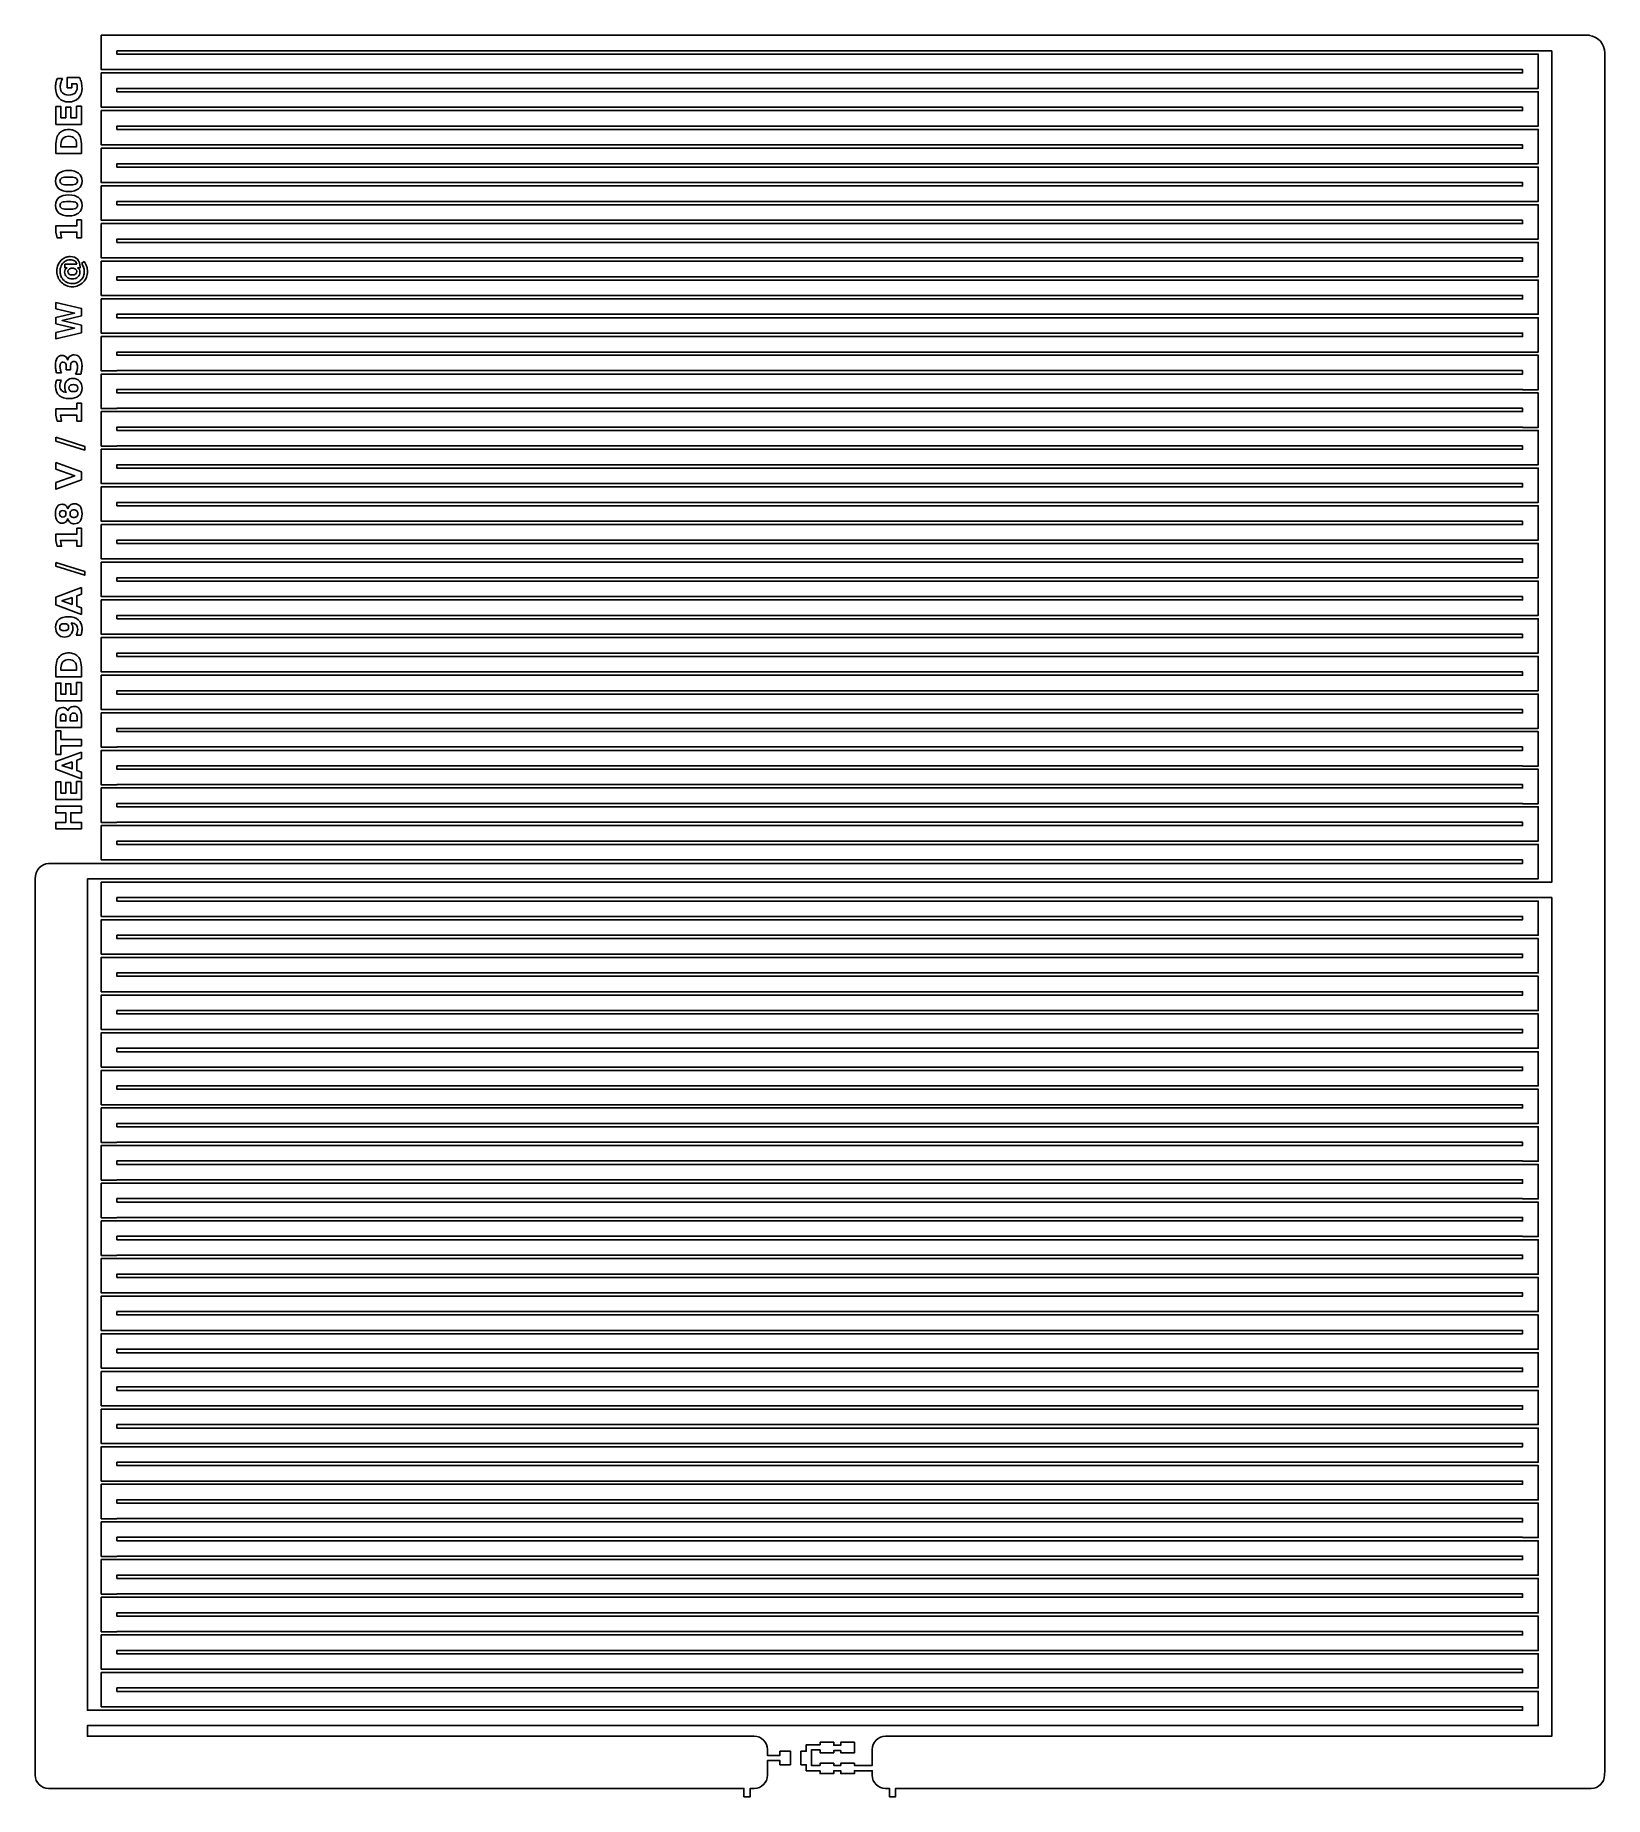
# Model space of a CAD drawing. Header units: millimetres. Extents: x 0 to 150, y -1 to 168.
import ezdxf

# ---------------------------------------------------------------- set-up
doc = ezdxf.new("R2010")
doc.units = ezdxf.units.MM
doc.layers.add('Layer_1', color=7, linetype='CONTINUOUS')

msp = doc.modelspace()

# ---------------------------------------------------------------- linework, layer by layer
at = {"layer": 'Layer_1', "color": 7}
for points in [[(146.473333, 167.583465), (7.831667, 167.583465), (6.332361, 167.583465), (6.332361, 166.110618), (6.332361, 165.784299), (6.332361, 164.311451), (7.831667, 164.311451), (142.169444, 164.311451), (142.169444, 163.985132), (7.831667, 163.985132), (6.332361, 163.985132), (6.332361, 162.512285), (6.332361, 160.713118), (7.831667, 160.713118), (142.169444, 160.713118), (142.169444, 160.386799), (7.831667, 160.386799), (6.332361, 160.386799), (6.332361, 158.913951), (6.332361, 157.105965), (7.831667, 157.105965), (142.169444, 157.105965), (142.169444, 156.788465), (7.831667, 156.788465), (6.332361, 156.788465), (6.332361, 155.306799), (6.332361, 153.507632), (7.831667, 153.507632), (142.169444, 153.507632), (142.169444, 153.190132), (7.831667, 153.190132), (6.332361, 153.190132), (6.332361, 151.708465), (6.332361, 149.909299), (7.831667, 149.909299), (142.169444, 149.909299), (142.169444, 149.591799), (7.831667, 149.591799), (6.332361, 149.591799), (6.332361, 148.110132), (6.332361, 146.310965), (7.831667, 146.310965), (142.169444, 146.310965), (142.169444, 145.984646), (7.831667, 145.984646), (6.332361, 145.984646), (6.332361, 144.511799), (6.332361, 142.712632), (7.831667, 142.712632), (142.169444, 142.712632), (142.169444, 142.386312), (7.831667, 142.386312), (6.332361, 142.386312), (6.332361, 140.913465), (6.332361, 140.587146), (6.332361, 139.114299), (6.332361, 139.105479), (7.831667, 139.105479), (7.831667, 139.114299), (142.169444, 139.114299), (142.169444, 138.787979), (7.831667, 138.787979), (6.332361, 138.787979), (6.332361, 137.306312), (6.332361, 137.006451), (6.332361, 135.533604), (6.332361, 135.507146), (7.831667, 135.507146), (7.831667, 135.533604), (142.169444, 135.533604), (142.169444, 135.207285), (6.332361, 135.207285), (6.332361, 133.734437), (6.332361, 133.408118), (6.332361, 131.935271), (6.332361, 131.908812), (7.831667, 131.908812), (7.831667, 131.935271), (142.169444, 131.935271), (142.169444, 131.608951), (6.332361, 131.608951), (6.332361, 130.136104), (6.332361, 129.809785), (6.332361, 128.336937), (6.332361, 128.310479), (7.831667, 128.310479), (7.831667, 128.336937), (142.169444, 128.336937), (142.169444, 128.010618), (7.831667, 128.010618), (6.332361, 128.010618), (6.332361, 126.528951), (6.332361, 124.729785), (7.831667, 124.729785), (142.169444, 124.729785), (142.169444, 124.412285), (7.831667, 124.412285), (6.332361, 124.412285), (6.332361, 122.930618), (6.332361, 121.131451), (7.831667, 121.131451), (142.169444, 121.131451), (142.169444, 120.813951), (7.831667, 120.813951), (6.332361, 120.813951), (6.332361, 119.332285), (6.332361, 117.533118), (7.831667, 117.533118), (142.169444, 117.533118), (142.169444, 117.206799), (7.831667, 117.206799), (6.332361, 117.206799), (6.332361, 115.733951), (6.332361, 113.934785), (7.831667, 113.934785), (142.169444, 113.934785), (142.169444, 113.608465), (7.831667, 113.608465), (6.332361, 113.608465), (6.332361, 112.135618), (6.332361, 110.336451), (7.831667, 110.336451), (142.169444, 110.336451), (142.169444, 110.010132), (7.831667, 110.010132), (6.332361, 110.010132), (6.332361, 108.528465), (6.332361, 106.729299), (7.831667, 106.729299), (142.169444, 106.729299), (142.169444, 106.411799), (7.831667, 106.411799), (6.332361, 106.411799), (6.332361, 104.930132), (6.332361, 103.130965), (7.831667, 103.130965), (142.169444, 103.130965), (142.169444, 102.813465), (7.831667, 102.813465), (6.332361, 102.813465), (6.332361, 101.331799), (6.332361, 101.031937), (6.332361, 99.55909), (6.332361, 99.532632), (7.831667, 99.532632), (7.831667, 99.55909), (142.169444, 99.55909), (142.169444, 99.232771), (6.332361, 99.232771), (6.332361, 97.751104), (6.332361, 97.433604), (6.332361, 95.951937), (6.332361, 95.934299), (7.831667, 95.934299), (7.831667, 95.951937), (142.169444, 95.951937), (142.169444, 95.634437), (6.332361, 95.634437), (6.332361, 94.152771), (6.332361, 93.835271), (6.332361, 92.353604), (6.332361, 92.335965), (7.831667, 92.335965), (7.831667, 92.353604), (142.169444, 92.353604), (142.169444, 92.036104), (7.831667, 92.036104), (6.332361, 92.036104), (6.332361, 90.554437), (6.332361, 88.755271), (7.831667, 88.755271), (142.169444, 88.755271), (142.169444, 88.428951), (1.419931, 88.428951), (1.419931, 88.420132), (1.296458, 88.420132)], [(148.334236, 167.592285), (146.649722, 167.592285), (146.649722, 167.592285)], [(148.572361, 167.574646), (148.572361, 167.583465), (148.501806, 167.583465)], [(5.000625, 86.956104), (142.169444, 86.956104), (143.66875, 86.956104), (143.66875, 88.428951), (143.66875, 90.236937), (7.831667, 90.236937), (7.831667, 90.554437), (143.66875, 90.554437), (143.66875, 92.036104), (143.66875, 93.835271), (7.831667, 93.835271), (7.831667, 94.152771), (142.169444, 94.152771), (142.169444, 94.135132), (143.66875, 94.135132), (143.66875, 97.407146), (143.66875, 97.433604), (7.831667, 97.433604), (7.831667, 97.751104), (142.169444, 97.751104), (142.169444, 97.733465), (143.66875, 97.733465), (143.66875, 101.014299), (143.66875, 101.031937), (7.831667, 101.031937), (7.831667, 101.331799), (143.66875, 101.331799), (143.66875, 102.813465), (143.66875, 104.612632), (7.831667, 104.612632), (7.831667, 104.930132), (143.66875, 104.930132), (143.66875, 106.411799), (143.66875, 108.210965), (7.831667, 108.210965), (7.831667, 108.528465), (143.66875, 108.528465), (143.66875, 110.010132), (143.66875, 111.809299), (7.831667, 111.809299), (7.831667, 112.135618), (143.66875, 112.135618), (143.66875, 113.608465), (143.66875, 115.407632), (7.831667, 115.407632), (7.831667, 115.733951), (143.66875, 115.733951), (143.66875, 117.206799), (143.66875, 119.005965), (7.831667, 119.005965), (7.831667, 119.332285), (143.66875, 119.332285), (143.66875, 120.813951), (143.66875, 122.613118), (7.831667, 122.613118), (7.831667, 122.930618), (143.66875, 122.930618), (143.66875, 124.412285), (143.66875, 126.211451), (7.831667, 126.211451), (7.831667, 126.528951), (143.66875, 126.528951), (143.66875, 128.010618), (143.66875, 129.809785), (7.831667, 129.809785), (7.831667, 130.136104), (142.169444, 130.136104), (142.169444, 130.109646), (143.66875, 130.109646), (143.66875, 133.390479), (143.66875, 133.408118), (7.831667, 133.408118), (7.831667, 133.734437), (142.169444, 133.734437), (142.169444, 133.707979), (143.66875, 133.707979), (143.66875, 136.988812), (143.66875, 137.006451), (7.831667, 137.006451), (7.831667, 137.306312), (143.66875, 137.306312), (143.66875, 138.787979), (143.66875, 140.587146), (7.831667, 140.587146), (7.831667, 140.913465), (143.66875, 140.913465), (143.66875, 142.386312), (143.66875, 144.185479), (7.831667, 144.185479), (7.831667, 144.511799), (143.66875, 144.511799), (143.66875, 145.984646), (143.66875, 147.783812), (7.831667, 147.783812), (7.831667, 148.110132), (143.66875, 148.110132), (143.66875, 149.591799), (143.66875, 151.390965), (7.831667, 151.390965), (7.831667, 151.708465), (143.66875, 151.708465), (143.66875, 153.190132), (143.66875, 154.989299), (7.831667, 154.989299), (7.831667, 155.306799), (143.66875, 155.306799), (143.66875, 156.788465), (143.66875, 158.587632), (7.831667, 158.587632), (7.831667, 158.913951), (143.66875, 158.913951), (143.66875, 160.386799), (143.66875, 162.185965), (7.831667, 162.185965), (7.831667, 162.512285), (143.66875, 162.512285), (143.66875, 163.985132), (143.66875, 164.311451), (143.66875, 165.784299), (142.169444, 165.784299), (7.831667, 165.784299), (7.831667, 166.110618), (7.831667, 166.110618)], [(144.956389, 165.898951), (144.956389, 86.629785), (7.831667, 86.629785), (6.332361, 86.629785), (6.332361, 85.156937), (6.332361, 84.830618), (6.332361, 83.357771), (7.831667, 83.357771), (142.169444, 83.357771), (142.169444, 83.031451), (7.831667, 83.031451), (6.332361, 83.031451), (6.332361, 81.558604), (6.332361, 79.750618), (7.831667, 79.750618), (142.169444, 79.750618), (142.169444, 79.433118), (7.831667, 79.433118), (6.332361, 79.433118), (6.332361, 77.951451), (6.332361, 76.152285), (7.831667, 76.152285), (142.169444, 76.152285), (142.169444, 75.834785), (7.831667, 75.834785), (6.332361, 75.834785), (6.332361, 74.353118), (6.332361, 72.553951), (7.831667, 72.553951), (142.169444, 72.553951), (142.169444, 72.236451), (7.831667, 72.236451), (6.332361, 72.236451), (6.332361, 70.754785), (6.332361, 68.955618), (7.831667, 68.955618), (142.169444, 68.955618), (142.169444, 68.629299), (7.831667, 68.629299), (6.332361, 68.629299), (6.332361, 67.156451), (6.332361, 65.357285), (7.831667, 65.357285), (142.169444, 65.357285), (142.169444, 65.057424), (6.332361, 65.057424), (6.332361, 63.575757), (6.332361, 63.258257), (6.332361, 61.77659), (6.332361, 61.750132), (7.831667, 61.750132), (7.831667, 61.77659), (142.169444, 61.77659), (142.169444, 61.45909), (6.332361, 61.45909), (6.332361, 59.977424), (6.332361, 59.651104), (6.332361, 58.178257), (6.332361, 58.151799), (7.831667, 58.151799), (7.831667, 58.178257), (142.169444, 58.178257), (142.169444, 57.851937), (6.332361, 57.851937), (6.332361, 56.37909), (6.332361, 56.052771), (6.332361, 54.579924), (6.332361, 54.553465), (7.831667, 54.553465), (7.831667, 54.579924), (142.169444, 54.579924), (142.169444, 54.253604), (6.332361, 54.253604), (6.332361, 52.780757), (6.332361, 52.454437), (6.332361, 50.98159), (6.332361, 50.955132), (7.831667, 50.955132), (7.831667, 50.98159), (142.169444, 50.98159), (142.169444, 50.655271), (7.831667, 50.655271), (6.332361, 50.655271), (6.332361, 49.173604), (6.332361, 47.374437), (7.831667, 47.374437), (142.169444, 47.374437), (142.169444, 47.056937), (7.831667, 47.056937), (6.332361, 47.056937), (6.332361, 45.575271), (6.332361, 43.776104), (7.831667, 43.776104), (142.169444, 43.776104), (142.169444, 43.458604), (7.831667, 43.458604), (6.332361, 43.458604), (6.332361, 41.976937), (6.332361, 40.177771), (7.831667, 40.177771), (142.169444, 40.177771), (142.169444, 39.851451), (7.831667, 39.851451), (6.332361, 39.851451), (6.332361, 38.378604), (6.332361, 36.579437), (7.831667, 36.579437), (142.169444, 36.579437), (142.169444, 36.253118), (7.831667, 36.253118), (6.332361, 36.253118), (6.332361, 34.780271), (6.332361, 34.453951), (6.332361, 32.981104), (6.332361, 32.972285), (7.831667, 32.972285), (7.831667, 32.981104), (142.169444, 32.981104), (142.169444, 32.654785), (7.831667, 32.654785), (6.332361, 32.654785), (6.332361, 31.173118), (6.332361, 29.373951), (7.831667, 29.373951), (142.169444, 29.373951), (142.169444, 29.07409), (6.332361, 29.07409), (6.332361, 27.601243), (6.332361, 27.274924), (6.332361, 25.802076), (6.332361, 25.775618), (7.831667, 25.775618), (7.831667, 25.802076), (142.169444, 25.802076), (142.169444, 25.475757), (6.332361, 25.475757), (6.332361, 24.00291), (6.332361, 23.67659), (6.332361, 22.203743), (6.332361, 22.177285), (7.831667, 22.177285), (7.831667, 22.203743), (142.169444, 22.203743), (142.169444, 21.877424), (6.332361, 21.877424), (6.332361, 20.395757), (6.332361, 20.078257), (6.332361, 18.59659), (6.332361, 18.578951), (7.831667, 18.578951), (7.831667, 18.59659), (142.169444, 18.59659), (142.169444, 18.27909), (6.332361, 18.27909), (6.332361, 16.797424), (6.332361, 16.479924), (6.332361, 14.998257), (6.332361, 14.980618), (7.831667, 14.980618), (7.831667, 14.998257), (142.169444, 14.998257), (142.169444, 14.680757), (7.831667, 14.680757), (6.332361, 14.680757), (6.332361, 13.19909), (6.332361, 11.399924), (7.831667, 11.399924), (142.169444, 11.399924), (142.169444, 11.073604), (7.831667, 11.073604), (6.332361, 11.073604), (6.332361, 9.600757), (6.332361, 7.80159), (7.831667, 7.80159), (142.169444, 7.80159), (142.169444, 7.475271), (5.000625, 7.475271), (5.000625, 86.938465)], [(7.831667, 166.110618), (144.965208, 166.110618)], [(150.027569, 1.716174), (150.027569, 165.898951)], [(2.637014, 163.464785), (2.134306, 163.464785)], [(3.077986, 163.552979), (3.077986, 162.574021), (3.501319, 162.574021), (3.501319, 162.953257), (3.977569, 162.953257)], [(4.259792, 163.552979), (3.077986, 163.552979), (3.077986, 163.552979)], [(3.959931, 160.801312), (3.959931, 159.698882), (3.404306, 159.698882), (3.404306, 160.704299), (2.928056, 160.704299), (2.928056, 159.698882), (2.469444, 159.698882), (2.469444, 160.766035), (1.993194, 160.766035), (1.993194, 159.072701), (4.436181, 159.072701), (4.436181, 160.801312), (3.959931, 160.801312), (3.959931, 160.801312)], [(3.219097, 158.587632), (3.219097, 158.587632)], [(1.993194, 156.956035), (1.993194, 156.294576), (4.436181, 156.294576), (4.436181, 156.956035)], [(3.959931, 157.141243), (3.959931, 156.920757), (2.469444, 156.920757), (2.469444, 157.141243)], [(3.219097, 157.934993), (3.219097, 157.934993)], [(3.219097, 154.662979), (3.219097, 154.662979)], [(3.219097, 154.027979), (3.219097, 154.027979)], [(3.219097, 152.334646), (3.219097, 152.334646)], [(3.219097, 151.699646), (3.219097, 151.699646)], [(4.004028, 149.935757), (4.004028, 149.380132), (1.993194, 149.380132), (1.993194, 148.78041), (2.116667, 148.215965), (2.54, 148.215965), (2.425347, 148.78041), (4.004028, 148.78041), (4.004028, 148.224785), (4.436181, 148.224785), (4.436181, 149.935757), (4.004028, 149.935757), (4.004028, 149.935757)], [(3.986389, 145.693604), (2.8575, 145.693604), (2.8575, 145.349646), (3.069167, 145.349646)], [(3.369028, 146.434437), (3.369028, 146.434437)], [(3.554236, 145.323187), (3.554236, 145.323187)], [(4.048125, 145.349646), (4.303889, 145.349646), (4.303889, 145.420201)], [(4.691944, 145.958187), (4.427361, 145.781799)], [(1.993194, 142.051174), (1.993194, 141.451451), (3.774722, 141.036937), (1.993194, 140.613604), (1.993194, 140.005062), (3.774722, 139.590549), (1.993194, 139.167215), (1.993194, 138.567493), (4.436181, 139.149576), (4.436181, 139.872771), (2.584097, 140.313743), (4.436181, 140.754715), (4.436181, 141.47791), (1.993194, 142.051174), (1.993194, 142.051174)], [(3.624792, 137.03291), (3.624792, 137.03291)], [(2.054931, 135.304299), (2.522361, 135.304299)], [(2.980972, 135.877562), (2.980972, 135.612979), (3.386667, 135.612979), (3.386667, 135.868743)], [(3.615972, 134.792771), (3.615972, 134.792771)], [(3.880556, 135.198465), (4.365625, 135.198465)], [(2.513542, 134.634021), (2.06375, 134.634021)], [(3.660069, 134.193049), (3.660069, 134.193049)], [(4.004028, 132.42034), (4.004028, 131.864715), (1.993194, 131.864715), (1.993194, 131.264993), (2.116667, 130.700549), (2.54, 130.700549), (2.425347, 131.264993), (4.004028, 131.264993), (4.004028, 130.709368), (4.436181, 130.709368), (4.436181, 132.42034), (4.004028, 132.42034), (4.004028, 132.42034)], [(1.993194, 129.157146), (1.993194, 128.795549), (4.744861, 127.931243), (4.744861, 128.29284), (1.993194, 129.157146), (1.993194, 129.157146)], [(1.993194, 126.749437), (1.993194, 126.123257), (3.801181, 125.479437), (1.993194, 124.826799), (1.993194, 124.191799), (4.436181, 125.100201), (4.436181, 125.849854), (1.993194, 126.749437), (1.993194, 126.749437)], [(2.645833, 122.163326), (2.645833, 122.163326)], [(3.721806, 122.216243), (3.721806, 122.216243)], [(3.748264, 122.807146), (3.748264, 122.807146)], [(4.004028, 120.461174), (4.004028, 119.905549), (1.993194, 119.905549), (1.993194, 119.305826), (2.116667, 118.741382), (2.54, 118.741382), (2.425347, 119.305826), (4.004028, 119.305826), (4.004028, 118.750201), (4.436181, 118.750201), (4.436181, 120.461174), (4.004028, 120.461174), (4.004028, 120.461174)], [(1.993194, 117.197979), (1.993194, 116.836382), (4.744861, 115.972076), (4.744861, 116.333674), (1.993194, 117.197979), (1.993194, 117.197979)], [(4.436181, 114.790271), (1.993194, 113.890687), (1.993194, 113.141035), (4.436181, 112.232632), (4.436181, 112.867632), (3.995208, 113.026382), (3.995208, 114.00534), (4.436181, 114.16409), (4.436181, 114.790271), (4.436181, 114.790271)], [(3.536597, 113.84659), (3.536597, 113.185132), (2.566458, 113.520271), (3.536597, 113.84659), (3.536597, 113.84659)], [(2.778125, 111.333049), (2.778125, 111.333049)], [(3.192639, 112.003326), (3.192639, 112.003326)], [(3.933472, 110.230618), (4.383264, 110.230618)], [(3.219097, 108.554924), (3.219097, 108.554924)], [(3.219097, 107.902285), (3.219097, 107.902285)], [(1.993194, 106.923326), (1.993194, 106.253049), (4.436181, 106.253049), (4.436181, 106.923326)], [(3.959931, 107.108535), (3.959931, 106.888049), (2.469444, 106.888049), (2.469444, 107.108535)], [(3.959931, 105.706243), (3.959931, 104.594993), (3.404306, 104.594993), (3.404306, 105.60041), (2.928056, 105.60041), (2.928056, 104.594993), (2.469444, 104.594993), (2.469444, 105.662146), (1.993194, 105.662146), (1.993194, 103.968812), (4.436181, 103.968812), (4.436181, 105.706243), (3.959931, 105.706243), (3.959931, 105.706243)], [(3.686528, 102.795826), (3.686528, 102.795826)], [(3.739444, 103.430826), (3.739444, 103.430826)], [(1.993194, 102.363674), (1.993194, 101.419993), (4.436181, 101.419993), (4.436181, 102.460687)], [(1.993194, 101.093674), (1.993194, 98.844715), (2.469444, 98.844715), (2.469444, 99.656104), (4.436181, 99.656104), (4.436181, 100.282285), (2.469444, 100.282285), (2.469444, 101.093674), (1.993194, 101.093674), (1.993194, 101.093674)], [(2.945694, 102.398951), (2.945694, 102.046174), (2.425347, 102.046174), (2.425347, 102.398951)], [(2.681111, 102.698812), (2.681111, 102.698812)], [(4.012847, 102.41659), (4.012847, 102.046174), (3.369028, 102.046174), (3.369028, 102.41659)], [(4.436181, 99.074021), (1.993194, 98.174437), (1.993194, 97.424785), (4.436181, 96.516382), (4.436181, 97.151382), (3.995208, 97.301312), (3.995208, 98.28909), (4.436181, 98.439021), (4.436181, 99.074021), (4.436181, 99.074021)], [(3.536597, 98.13034), (3.536597, 97.460062), (2.566458, 97.795201), (3.536597, 98.13034), (3.536597, 98.13034)], [(3.959931, 96.251799), (3.959931, 95.149368), (3.404306, 95.149368), (3.404306, 96.154785), (2.928056, 96.154785), (2.928056, 95.149368), (2.469444, 95.149368), (2.469444, 96.216521), (1.993194, 96.216521), (1.993194, 94.523187), (4.436181, 94.523187), (4.436181, 96.251799), (3.959931, 96.251799), (3.959931, 96.251799)], [(1.993194, 93.905826), (1.993194, 93.270826), (2.928056, 93.270826), (2.928056, 92.344785), (1.993194, 92.344785), (1.993194, 91.718604), (4.436181, 91.718604), (4.436181, 92.344785), (3.404306, 92.344785), (3.404306, 93.270826), (4.436181, 93.270826), (4.436181, 93.905826), (1.993194, 93.905826), (1.993194, 93.905826)], [(0.017639, 86.938465), (0.017639, 3.718187), (0.017639, 1.495687), (0.017639, 1.266382)], [(68.729931, 4.988187), (5.000625, 4.988187), (5.000625, 6.002424), (143.66875, 6.002424), (143.66875, 7.475271), (143.66875, 9.274437), (7.831667, 9.274437), (7.831667, 9.600757), (143.66875, 9.600757), (143.66875, 11.073604), (143.66875, 12.872771), (143.66875, 12.88159), (7.831667, 12.88159), (7.831667, 13.19909), (142.169444, 13.19909), (142.169444, 13.172632), (143.66875, 13.172632), (143.66875, 16.453465), (143.66875, 16.479924), (7.831667, 16.479924), (7.831667, 16.797424), (142.169444, 16.797424), (142.169444, 16.779785), (143.66875, 16.779785), (143.66875, 20.051799), (143.66875, 20.078257), (7.831667, 20.078257), (7.831667, 20.395757), (142.169444, 20.395757), (142.169444, 20.378118), (143.66875, 20.378118), (143.66875, 23.658951), (143.66875, 23.67659), (7.831667, 23.67659), (7.831667, 24.00291), (142.169444, 24.00291), (142.169444, 23.976451), (143.66875, 23.976451), (143.66875, 27.257285), (143.66875, 27.274924), (7.831667, 27.274924), (7.831667, 27.601243), (142.169444, 27.601243), (142.169444, 27.574785), (143.66875, 27.574785), (143.66875, 30.855618), (7.831667, 30.855618), (7.831667, 31.173118), (143.66875, 31.173118), (143.66875, 32.654785), (143.66875, 34.453951), (7.831667, 34.453951), (7.831667, 34.780271), (143.66875, 34.780271), (143.66875, 36.253118), (143.66875, 38.052285), (7.831667, 38.052285), (7.831667, 38.378604), (143.66875, 38.378604), (143.66875, 39.851451), (143.66875, 41.650618), (7.831667, 41.650618), (7.831667, 41.976937), (143.66875, 41.976937), (143.66875, 43.458604), (143.66875, 45.257771), (7.831667, 45.257771), (7.831667, 45.575271), (143.66875, 45.575271), (143.66875, 47.056937), (143.66875, 48.856104), (7.831667, 48.856104), (7.831667, 49.173604), (142.169444, 49.173604), (142.169444, 49.155965), (143.66875, 49.155965), (143.66875, 52.427979), (143.66875, 52.454437), (7.831667, 52.454437), (7.831667, 52.780757), (142.169444, 52.780757), (142.169444, 52.754299), (143.66875, 52.754299), (143.66875, 56.035132), (143.66875, 56.052771), (7.831667, 56.052771), (7.831667, 56.37909), (142.169444, 56.37909), (142.169444, 56.352632), (143.66875, 56.352632), (143.66875, 59.633465), (143.66875, 59.651104), (7.831667, 59.651104), (7.831667, 59.977424), (142.169444, 59.977424), (142.169444, 59.950965), (143.66875, 59.950965), (143.66875, 63.231799), (143.66875, 63.258257), (7.831667, 63.258257), (7.831667, 63.575757), (142.169444, 63.575757), (142.169444, 63.558118), (143.66875, 63.558118), (143.66875, 66.830132), (7.831667, 66.830132), (7.831667, 67.156451), (143.66875, 67.156451), (143.66875, 68.629299), (143.66875, 70.428465), (7.831667, 70.428465), (7.831667, 70.754785), (143.66875, 70.754785), (143.66875, 72.236451), (143.66875, 74.035618), (7.831667, 74.035618), (7.831667, 74.353118), (143.66875, 74.353118), (143.66875, 75.834785), (143.66875, 77.633951), (7.831667, 77.633951), (7.831667, 77.951451), (143.66875, 77.951451), (143.66875, 79.433118), (143.66875, 81.232285), (7.831667, 81.232285), (7.831667, 81.558604), (143.66875, 81.558604), (143.66875, 83.031451), (143.66875, 83.357771), (143.66875, 84.830618), (142.169444, 84.830618), (7.831667, 84.830618), (7.831667, 85.156937), (144.956389, 85.156937), (144.956389, 4.988187), (81.288819, 4.988187)], [(69.999931, 1.266382), (69.999931, 2.659854), (71.199375, 2.659854), (71.199375, 2.262979), (72.195972, 2.262979), (72.195972, 3.559437), (71.199375, 3.559437), (71.199375, 3.162562), (69.999931, 3.162562), (69.999931, 3.718187)], [(80.018819, 3.718187), (80.018819, 2.192424), (78.307847, 2.192424), (78.307847, 2.41291), (77.011389, 2.41291), (77.011389, 2.192424), (76.332292, 2.192424), (76.332292, 2.41291), (75.027014, 2.41291), (75.027014, 2.192424), (74.197986, 2.192424), (74.197986, 3.67409), (75.027014, 3.67409), (75.027014, 3.409507), (76.332292, 3.409507), (76.332292, 3.621174), (77.011389, 3.621174), (77.011389, 3.409507), (78.307847, 3.409507), (78.307847, 4.414924), (77.011389, 4.414924), (77.011389, 4.123882), (76.332292, 4.123882), (76.332292, 4.414924), (75.027014, 4.414924), (75.027014, 4.176799), (73.704097, 4.176799), (73.704097, 3.67409), (73.704097, 3.559437), (73.201389, 3.559437), (73.201389, 2.262979), (73.704097, 2.262979), (73.704097, 1.980757), (73.704097, 1.689715), (75.027014, 1.689715), (75.027014, 1.416312), (76.332292, 1.416312), (76.332292, 1.689715), (77.011389, 1.689715), (77.011389, 1.416312), (78.307847, 1.416312), (78.307847, 1.689715), (80.018819, 1.689715), (80.018819, 1.266382)], [(150.001111, 1.266382), (150.001111, 1.425132)], [(1.287639, -0.003618), (67.750972, -0.003618), (67.750972, -0.797368), (68.350694, -0.797368), (68.350694, -0.003618), (68.729931, -0.003618)], [(81.288819, -0.003618), (81.650417, -0.003618), (81.650417, -0.797368), (82.250139, -0.797368), (82.250139, -0.003618), (148.731111, -0.003618)]]:
    msp.add_lwpolyline(points, dxfattribs=at)
for points in [[(146.649722, 167.592285), (146.591091, 167.592285), (146.530396, 167.589226), (146.473333, 167.583465)], [(148.501806, 167.583465), (148.444743, 167.589226), (148.392868, 167.592285), (148.334236, 167.592285)], [(150.027569, 165.898951), (150.027569, 166.753865), (149.393611, 167.456676), (148.572361, 167.574646)], [(144.965208, 166.110618), (144.95684, 166.04211), (144.956389, 165.969791), (144.956389, 165.898951)], [(2.134306, 163.464785), (2.07437, 163.332919), (2.03253, 163.190749), (2.002014, 163.041451)], [(2.469444, 163.050271), (2.507589, 163.185401), (2.559642, 163.32856), (2.637014, 163.464785)], [(4.427361, 163.05909), (4.389219, 163.228003), (4.336076, 163.396049), (4.259792, 163.552979)], [(2.002014, 163.041451), (1.971503, 162.89324), (1.9491, 162.736396), (1.949097, 162.574021)], [(1.949097, 162.574021), (1.9491, 162.153366), (2.067474, 161.819353), (2.293056, 161.577424)], [(2.407708, 162.653396), (2.40771, 162.788526), (2.431304, 162.916226), (2.469444, 163.050271)], [(2.619375, 162.071312), (2.478796, 162.207534), (2.40771, 162.402746), (2.407708, 162.653396)], [(3.219097, 161.868465), (2.958642, 161.868464), (2.758868, 161.936179), (2.619375, 162.071312)], [(3.818819, 162.062493), (3.678239, 161.931719), (3.477375, 161.868464), (3.219097, 161.868465)], [(4.030486, 162.618118), (4.030486, 162.377276), (3.959401, 162.193265), (3.818819, 162.062493)], [(3.977569, 162.953257), (3.995006, 162.908574), (4.012949, 162.859993), (4.021667, 162.803326)], [(4.021667, 162.803326), (4.029295, 162.747746), (4.030486, 162.683503), (4.030486, 162.618118)], [(4.145139, 161.577424), (4.371812, 161.814994), (4.489097, 162.132255), (4.489097, 162.538743)], [(4.489097, 162.538743), (4.489097, 162.718554), (4.465503, 162.890173), (4.427361, 163.05909)], [(2.293056, 161.577424), (2.518641, 161.335493), (2.825689, 161.215826), (3.219097, 161.215826)], [(3.219097, 161.215826), (3.608148, 161.215826), (3.917376, 161.339852), (4.145139, 161.577424)], [(2.725208, 158.499437), (2.58136, 158.443856), (2.456042, 158.366917), (2.345972, 158.252493)], [(3.219097, 158.587632), (3.037106, 158.587629), (2.86906, 158.555014), (2.725208, 158.499437)], [(3.704167, 158.499437), (3.559227, 158.555014), (3.403271, 158.587629), (3.219097, 158.587632)], [(4.092222, 158.252493), (3.982155, 158.366917), (3.848018, 158.443856), (3.704167, 158.499437)], [(2.081389, 157.785062), (2.027992, 157.604158), (1.993197, 157.326557), (1.993194, 156.956035)], [(2.345972, 158.252493), (2.21956, 158.122807), (2.1337, 157.967053), (2.081389, 157.785062)], [(2.469444, 157.141243), (2.469446, 157.399519), (2.53706, 157.597012), (2.663472, 157.732146)], [(2.663472, 157.732146), (2.789888, 157.867276), (2.977168, 157.934991), (3.219097, 157.934993)], [(3.219097, 157.934993), (3.462118, 157.934991), (3.647219, 157.868366), (3.774722, 157.732146)], [(3.774722, 157.732146), (3.902227, 157.597012), (3.959931, 157.398429), (3.959931, 157.141243)], [(4.356806, 157.776243), (4.303407, 157.959324), (4.218637, 158.121718), (4.092222, 158.252493)], [(4.436181, 156.956035), (4.436181, 157.322198), (4.409115, 157.593159), (4.356806, 157.776243)], [(2.284236, 154.398396), (2.064104, 154.22403), (1.9491, 153.977956), (1.949097, 153.657562)], [(1.949097, 153.657562), (1.9491, 153.336077), (2.064104, 153.091093), (2.284236, 152.916729)], [(3.219097, 154.662979), (2.813702, 154.662977), (2.503283, 154.572758), (2.284236, 154.398396)], [(2.38125, 153.657562), (2.381252, 153.792694), (2.441136, 153.891934), (2.566458, 153.948604)], [(2.566458, 153.366521), (2.441136, 153.424278), (2.381252, 153.522429), (2.38125, 153.657562)], [(2.566458, 153.948604), (2.690695, 154.006361), (2.913961, 154.027978), (3.219097, 154.027979)], [(3.219097, 153.278326), (2.913961, 153.278326), (2.690695, 153.308762), (2.566458, 153.366521)], [(4.153958, 154.398396), (3.933824, 154.572758), (3.623405, 154.662977), (3.219097, 154.662979)], [(3.219097, 154.027979), (3.527505, 154.027978), (3.736503, 154.006361), (3.862917, 153.948604)], [(3.862917, 153.366521), (3.736503, 153.308762), (3.527505, 153.278326), (3.219097, 153.278326)], [(3.862917, 153.948604), (3.989331, 153.890845), (4.056945, 153.791604), (4.056944, 153.657562)], [(4.056944, 153.657562), (4.056945, 153.522429), (3.989331, 153.424278), (3.862917, 153.366521)], [(4.489097, 153.657562), (4.489097, 153.977956), (4.373003, 154.22403), (4.153958, 154.398396)], [(4.153958, 152.916729), (4.373003, 153.091093), (4.489097, 153.336077), (4.489097, 153.657562)], [(2.284236, 152.070062), (2.064104, 151.895697), (1.9491, 151.649622), (1.949097, 151.329229)], [(2.284236, 152.916729), (2.503283, 152.742365), (2.813702, 152.652146), (3.219097, 152.652146)], [(3.219097, 152.334646), (2.813702, 152.334644), (2.503283, 152.244425), (2.284236, 152.070062)], [(2.38125, 151.329229), (2.381252, 151.46436), (2.441136, 151.563601), (2.566458, 151.620271)], [(2.566458, 151.620271), (2.690695, 151.678028), (2.913961, 151.699644), (3.219097, 151.699646)], [(3.219097, 152.652146), (3.623405, 152.652146), (3.933824, 152.742365), (4.153958, 152.916729)], [(4.153958, 152.070062), (3.933824, 152.244425), (3.623405, 152.334644), (3.219097, 152.334646)], [(3.219097, 151.699646), (3.527505, 151.699644), (3.736503, 151.678028), (3.862917, 151.620271)], [(3.862917, 151.620271), (3.989331, 151.562511), (4.056945, 151.46327), (4.056944, 151.329229)], [(4.489097, 151.329229), (4.489097, 151.649622), (4.373003, 151.895697), (4.153958, 152.070062)], [(1.949097, 151.329229), (1.9491, 151.007744), (2.064104, 150.762759), (2.284236, 150.588396)], [(2.284236, 150.588396), (2.503283, 150.414031), (2.813702, 150.323812), (3.219097, 150.323812)], [(2.566458, 151.038187), (2.441136, 151.095945), (2.381252, 151.194096), (2.38125, 151.329229)], [(3.219097, 150.949993), (2.913961, 150.949992), (2.690695, 150.980428), (2.566458, 151.038187)], [(3.862917, 151.038187), (3.736503, 150.980428), (3.527505, 150.949992), (3.219097, 150.949993)], [(3.219097, 150.323812), (3.623405, 150.323812), (3.933824, 150.414031), (4.153958, 150.588396)], [(4.056944, 151.329229), (4.056945, 151.194096), (3.989331, 151.095945), (3.862917, 151.038187)], [(4.153958, 150.588396), (4.373003, 150.762759), (4.489097, 151.007744), (4.489097, 151.329229)], [(2.2225, 145.684785), (2.128781, 145.485353), (2.081391, 145.267434), (2.081389, 145.023326)], [(2.081389, 145.023326), (2.081391, 144.827165), (2.121939, 144.633144), (2.196042, 144.450062)], [(2.628194, 146.187493), (2.452742, 146.053448), (2.315133, 145.884211), (2.2225, 145.684785)], [(2.390069, 145.040965), (2.390072, 145.221866), (2.42398, 145.397743), (2.495903, 145.552493)], [(2.442986, 144.679368), (2.409205, 144.794883), (2.390072, 144.914549), (2.390069, 145.040965)], [(2.495903, 145.552493), (2.56783, 145.708329), (2.671632, 145.837017), (2.804583, 145.940549)], [(2.972153, 146.372701), (2.84683, 146.331287), (2.734994, 146.269223), (2.628194, 146.187493)], [(2.804583, 145.940549), (2.884139, 146.004843), (2.973268, 146.050053), (3.069167, 146.08166)], [(2.892778, 145.190896), (2.849188, 145.118969), (2.822224, 145.04094), (2.822222, 144.943951)], [(2.822222, 144.943951), (2.822224, 144.757598), (2.888849, 144.603035), (3.025069, 144.48534)], [(3.069167, 145.349646), (2.991794, 145.31695), (2.93637, 145.263909), (2.892778, 145.190896)], [(3.369028, 146.434437), (3.231717, 146.434434), (3.096389, 146.4152), (2.972153, 146.372701)], [(3.069167, 146.08166), (3.163979, 146.11326), (3.260051, 146.125754), (3.369028, 146.125757)], [(3.130903, 144.996868), (3.130904, 145.094946), (3.168183, 145.177233), (3.245556, 145.234993)], [(3.245556, 144.767562), (3.168183, 144.825319), (3.130904, 144.900966), (3.130903, 144.996868)], [(3.245556, 145.234993), (3.321841, 145.293839), (3.422374, 145.323185), (3.554236, 145.323187)], [(4.056944, 146.169854), (3.893479, 146.347485), (3.664358, 146.434434), (3.369028, 146.434437)], [(3.369028, 146.125757), (3.540124, 146.125754), (3.682294, 146.088476), (3.792361, 146.011104)], [(3.554236, 145.323187), (3.68719, 145.323185), (3.793273, 145.292749), (3.871736, 145.234993)], [(3.792361, 146.011104), (3.901339, 145.933727), (3.965684, 145.828734), (3.986389, 145.693604)], [(3.871736, 145.234993), (3.949111, 145.177233), (3.986389, 145.093857), (3.986389, 144.996868)], [(3.986389, 144.996868), (3.986389, 144.898786), (3.949111, 144.825319), (3.871736, 144.767562)], [(4.233333, 145.190896), (4.189742, 145.263909), (4.1255, 145.31695), (4.048125, 145.349646)], [(4.303889, 145.420201), (4.303889, 145.743863), (4.220411, 145.992218), (4.056944, 146.169854)], [(4.092222, 144.48534), (4.227355, 144.603035), (4.29507, 144.756508), (4.295069, 144.943951)], [(4.295069, 144.943951), (4.29507, 145.04094), (4.275835, 145.118969), (4.233333, 145.190896)], [(4.427361, 145.781799), (4.514543, 145.684806), (4.587808, 145.56633), (4.639028, 145.429021)], [(4.709583, 145.014507), (4.709583, 144.854308), (4.686877, 144.706385), (4.630208, 144.564715)], [(4.639028, 145.429021), (4.690247, 145.291707), (4.709583, 145.151817), (4.709583, 145.014507)], [(4.930069, 145.508396), (4.87449, 145.66968), (4.797652, 145.821963), (4.691944, 145.958187)], [(4.912431, 144.450062), (4.984355, 144.628784), (5.018263, 144.821716), (5.018264, 145.023326)], [(5.018264, 145.023326), (5.018263, 145.18897), (4.986737, 145.348197), (4.930069, 145.508396)], [(2.196042, 144.450062), (2.270149, 144.268069), (2.369592, 144.111123), (2.504722, 143.973812)], [(2.584097, 144.361868), (2.519802, 144.459947), (2.475681, 144.563851), (2.442986, 144.679368)], [(2.504722, 143.973812), (2.640946, 143.8365), (2.801161, 143.730417), (2.980972, 143.656312)], [(2.998611, 143.982632), (2.828607, 144.073083), (2.690897, 144.20058), (2.584097, 144.361868)], [(2.980972, 143.656312), (3.160787, 143.582207), (3.355898, 143.541659), (3.554236, 143.54166)], [(3.554236, 143.85034), (3.356988, 143.85034), (3.167528, 143.89327), (2.998611, 143.982632)], [(3.025069, 144.48534), (3.161293, 144.367643), (3.345101, 144.308951), (3.563056, 144.308951)], [(3.554236, 144.679368), (3.422374, 144.679367), (3.321841, 144.710893), (3.245556, 144.767562)], [(3.871736, 144.767562), (3.794363, 144.710893), (3.68828, 144.679367), (3.554236, 144.679368)], [(4.004028, 143.938535), (3.861268, 143.880776), (3.716614, 143.85034), (3.554236, 143.85034)], [(3.554236, 143.54166), (3.760205, 143.541659), (3.947687, 143.583297), (4.1275, 143.656312)], [(3.563056, 144.308951), (3.781012, 144.308951), (3.956001, 144.368733), (4.092222, 144.48534)], [(4.383264, 144.194299), (4.274286, 144.08423), (4.145699, 143.997382), (4.004028, 143.938535)], [(4.1275, 143.656312), (4.306223, 143.729327), (4.467528, 143.83432), (4.60375, 143.973812)], [(4.630208, 144.564715), (4.574629, 144.424133), (4.490062, 144.303275), (4.383264, 144.194299)], [(4.60375, 143.973812), (4.739972, 144.113303), (4.841595, 144.271338), (4.912431, 144.450062)], [(2.107847, 136.741868), (2.003231, 136.584938), (1.9491, 136.344618), (1.949097, 136.027493)], [(2.575278, 136.979993), (2.366043, 136.97999), (2.211378, 136.899884), (2.107847, 136.741868)], [(2.928056, 136.86534), (2.836516, 136.940533), (2.71804, 136.97999), (2.575278, 136.979993)], [(3.122083, 136.530201), (3.085032, 136.677318), (3.018508, 136.790145), (2.928056, 136.86534)], [(3.342569, 136.909437), (3.236862, 136.824432), (3.164586, 136.694757), (3.122083, 136.530201)], [(3.624792, 137.03291), (3.513839, 137.016767), (3.421034, 136.974004), (3.342569, 136.909437)], [(3.466042, 136.274437), (3.522711, 136.365976), (3.610649, 136.406726), (3.721806, 136.406729)], [(3.748264, 137.03291), (3.70767, 137.03291), (3.661776, 137.038292), (3.624792, 137.03291)], [(3.721806, 136.406729), (3.829694, 136.406726), (3.910992, 136.363797), (3.96875, 136.274437)], [(4.295069, 136.759507), (4.168656, 136.944766), (3.990195, 137.032907), (3.748264, 137.03291)], [(4.489097, 135.948118), (4.489097, 136.303385), (4.420394, 136.574242), (4.295069, 136.759507)], [(1.949097, 136.027493), (1.9491, 135.909795), (1.958122, 135.796771), (1.975556, 135.674715)], [(1.975556, 135.674715), (1.992994, 135.55266), (2.02006, 135.428533), (2.054931, 135.304299)], [(2.38125, 135.92166), (2.381252, 136.058969), (2.409408, 136.163964), (2.460625, 136.23916)], [(2.416528, 135.612979), (2.393644, 135.716507), (2.381252, 135.820311), (2.38125, 135.92166)], [(2.522361, 135.304299), (2.477682, 135.406737), (2.439415, 135.509449), (2.416528, 135.612979)], [(2.460625, 136.23916), (2.511846, 136.314352), (2.587392, 136.353812), (2.681111, 136.353812)], [(2.681111, 136.353812), (2.782462, 136.353812), (2.851469, 136.307714), (2.901597, 136.23034)], [(2.901597, 136.23034), (2.950639, 136.152966), (2.980974, 136.035579), (2.980972, 135.877562)], [(3.615972, 134.792771), (3.379492, 134.792768), (3.18874, 134.717121), (3.042708, 134.563465)], [(3.386667, 135.868743), (3.386668, 136.046377), (3.408285, 136.183985), (3.466042, 136.274437)], [(4.250972, 134.537007), (4.092955, 134.708098), (3.877519, 134.792768), (3.615972, 134.792771)], [(4.012847, 135.551243), (3.982334, 135.435727), (3.939404, 135.31616), (3.880556, 135.198465)], [(3.96875, 136.274437), (4.026508, 136.186164), (4.056945, 136.061935), (4.056944, 135.895201)], [(4.056944, 135.895201), (4.056945, 135.782953), (4.042272, 135.667849), (4.012847, 135.551243)], [(4.365625, 135.198465), (4.405947, 135.32161), (4.434204, 135.443558), (4.453819, 135.568882)], [(4.453819, 135.568882), (4.474525, 135.695295), (4.489097, 135.822792), (4.489097, 135.948118)], [(1.984375, 134.32534), (1.966941, 134.219631), (1.957919, 134.111266), (1.957917, 133.999021)], [(1.957917, 133.999021), (1.957919, 133.644843), (2.070845, 133.364961), (2.301875, 133.161174)], [(2.06375, 134.634021), (2.02888, 134.53049), (2.001814, 134.431047), (1.984375, 134.32534)], [(2.301875, 133.161174), (2.53182, 132.958476), (2.851159, 132.852493), (3.254375, 132.852493)], [(2.363611, 134.078396), (2.363613, 134.165577), (2.383735, 134.251438), (2.407708, 134.342979)], [(2.522361, 133.637424), (2.417745, 133.742041), (2.363613, 133.890952), (2.363611, 134.078396)], [(2.407708, 134.342979), (2.430596, 134.434518), (2.464504, 134.53049), (2.513542, 134.634021)], [(2.989792, 133.452215), (2.784915, 133.469651), (2.625892, 133.532804), (2.522361, 133.637424)], [(3.042708, 134.563465), (2.89668, 134.410896), (2.831043, 134.213301), (2.831042, 133.963743)], [(2.831042, 133.963743), (2.831043, 133.864573), (2.839077, 133.774251), (2.866319, 133.69034)], [(2.866319, 133.69034), (2.892476, 133.606427), (2.936394, 133.52414), (2.989792, 133.452215)], [(3.236736, 133.85791), (3.236737, 133.969066), (3.270645, 134.050363), (3.342569, 134.104854)], [(3.342569, 133.610965), (3.270645, 133.666543), (3.236737, 133.74784), (3.236736, 133.85791)], [(3.254375, 132.852493), (3.647785, 132.852493), (3.948092, 132.9438), (4.162778, 133.117076)], [(3.342569, 134.104854), (3.413406, 134.160432), (3.51731, 134.193046), (3.660069, 134.193049)], [(3.660069, 133.53159), (3.51731, 133.53159), (3.413406, 133.556477), (3.342569, 133.610965)], [(3.660069, 134.193049), (3.802831, 134.193046), (3.914464, 134.160432), (3.986389, 134.104854)], [(3.986389, 133.610965), (3.914464, 133.556477), (3.802831, 133.53159), (3.660069, 133.53159)], [(3.986389, 134.104854), (4.057225, 134.050363), (4.092223, 133.969066), (4.092222, 133.85791)], [(4.092222, 133.85791), (4.092223, 133.74784), (4.057225, 133.666543), (3.986389, 133.610965)], [(4.162778, 133.117076), (4.376374, 133.291439), (4.489097, 133.531966), (4.489097, 133.84909)], [(4.489097, 133.84909), (4.489097, 134.13679), (4.4079, 134.36591), (4.250972, 134.537007)], [(2.116667, 122.524924), (2.008781, 122.371262), (1.9491, 122.149974), (1.949097, 121.854646)], [(1.949097, 121.854646), (1.9491, 121.557136), (2.008781, 121.329207), (2.116667, 121.175549)], [(2.584097, 122.754229), (2.377042, 122.754226), (2.223467, 122.678579), (2.116667, 122.524924)], [(2.345972, 121.854646), (2.345974, 121.952724), (2.37304, 122.030552), (2.425347, 122.083951)], [(2.425347, 121.616521), (2.37304, 121.671009), (2.345974, 121.754386), (2.345972, 121.854646)], [(2.425347, 122.083951), (2.476569, 122.137348), (2.548845, 122.163324), (2.645833, 122.163326)], [(2.645833, 121.537146), (2.549935, 121.537146), (2.477658, 121.563122), (2.425347, 121.616521)], [(2.928056, 122.639576), (2.835426, 122.715858), (2.722501, 122.754226), (2.584097, 122.754229)], [(2.645833, 122.163326), (2.742825, 122.163324), (2.822831, 122.137348), (2.875139, 122.083951)], [(2.875139, 121.616521), (2.822831, 121.563122), (2.742825, 121.537146), (2.645833, 121.537146)], [(2.875139, 122.083951), (2.92745, 122.030552), (2.954515, 121.952724), (2.954514, 121.854646)], [(2.954514, 121.854646), (2.954515, 121.754386), (2.92745, 121.671009), (2.875139, 121.616521)], [(3.139722, 122.304437), (3.095043, 122.452646), (3.020688, 122.564381), (2.928056, 122.639576)], [(2.928056, 121.060896), (3.020688, 121.136091), (3.095043, 121.247826), (3.139722, 121.396035)], [(3.360208, 122.683674), (3.256681, 122.599758), (3.185494, 122.470082), (3.139722, 122.304437)], [(3.139722, 121.396035), (3.185494, 121.230387), (3.256681, 121.101801), (3.360208, 121.016799)], [(3.342569, 121.854646), (3.342571, 121.971252), (3.375287, 122.057109), (3.439583, 122.119229)], [(3.439583, 121.581243), (3.375287, 121.64445), (3.342571, 121.736948), (3.342569, 121.854646)], [(3.748264, 122.807146), (3.591337, 122.807143), (3.462648, 122.768673), (3.360208, 122.683674)], [(3.439583, 122.119229), (3.502791, 122.181346), (3.600841, 122.21624), (3.721806, 122.216243)], [(3.721806, 121.484229), (3.601931, 121.484229), (3.503881, 121.518037), (3.439583, 121.581243)], [(3.721806, 122.216243), (3.841682, 122.21624), (3.930912, 122.181346), (3.995208, 122.119229)], [(3.995208, 121.581243), (3.930912, 121.518037), (3.841682, 121.484229), (3.721806, 121.484229)], [(4.303889, 122.569021), (4.179655, 122.730305), (3.990195, 122.807143), (3.748264, 122.807146)], [(3.995208, 122.119229), (4.058416, 122.057109), (4.092223, 121.971252), (4.092222, 121.854646)], [(4.092222, 121.854646), (4.092223, 121.736948), (4.058416, 121.64445), (3.995208, 121.581243)], [(4.489097, 121.854646), (4.489097, 122.170678), (4.427034, 122.408823), (4.303889, 122.569021)], [(4.303889, 121.131451), (4.427034, 121.293828), (4.489097, 121.537521), (4.489097, 121.854646)], [(2.116667, 121.175549), (2.224557, 121.02189), (2.378131, 120.946243), (2.584097, 120.946243)], [(2.584097, 120.946243), (2.722501, 120.946243), (2.835426, 120.985701), (2.928056, 121.060896)], [(3.360208, 121.016799), (3.462648, 120.932885), (3.591337, 120.893326), (3.748264, 120.893326)], [(3.748264, 120.893326), (3.990195, 120.893326), (4.179655, 120.970164), (4.303889, 121.131451)], [(2.275417, 111.747562), (2.060733, 111.573197), (1.957919, 111.324943), (1.957917, 111.006729)], [(3.192639, 112.003326), (2.800321, 112.003324), (2.490105, 111.921925), (2.275417, 111.747562)], [(2.354792, 111.006729), (2.354794, 111.116796), (2.388702, 111.198093), (2.460625, 111.253674)], [(2.460625, 111.253674), (2.532552, 111.309252), (2.636456, 111.333046), (2.778125, 111.333049)], [(2.778125, 111.333049), (2.920887, 111.333046), (3.032521, 111.309252), (3.104444, 111.253674)], [(3.104444, 111.253674), (3.175281, 111.198093), (3.210279, 111.116796), (3.210278, 111.006729)], [(4.136319, 111.703465), (3.905287, 111.907252), (3.595857, 112.003324), (3.192639, 112.003326)], [(3.571875, 111.174299), (3.544632, 111.258209), (3.511712, 111.338318), (3.457222, 111.412424)], [(3.457222, 111.412424), (3.662101, 111.393896), (3.811215, 111.331832), (3.915833, 111.227215)], [(3.615972, 110.900896), (3.615973, 110.998974), (3.59912, 111.090385), (3.571875, 111.174299)], [(3.915833, 111.227215), (4.019363, 111.122595), (4.074584, 110.973684), (4.074583, 110.786243)], [(4.489097, 110.865618), (4.489097, 111.220885), (4.366263, 111.499675), (4.136319, 111.703465)], [(1.957917, 111.006729), (1.957919, 110.720118), (2.038026, 110.489907), (2.196042, 110.318812)], [(2.196042, 110.318812), (2.354061, 110.148807), (2.559588, 110.063049), (2.822222, 110.063049)], [(2.460625, 110.750965), (2.388702, 110.806543), (2.354794, 110.89666), (2.354792, 111.006729)], [(2.778125, 110.67159), (2.636456, 110.67159), (2.532552, 110.695387), (2.460625, 110.750965)], [(3.104444, 110.750965), (3.032521, 110.695387), (2.920887, 110.67159), (2.778125, 110.67159)], [(2.822222, 110.063049), (3.059795, 110.063049), (3.249457, 110.139785), (3.395486, 110.292354)], [(3.210278, 111.006729), (3.210279, 110.89666), (3.175281, 110.806543), (3.104444, 110.750965)], [(3.395486, 110.292354), (3.540427, 110.446013), (3.615973, 110.651335), (3.615972, 110.900896)], [(4.039306, 110.51284), (4.015331, 110.421299), (3.980333, 110.330877), (3.933472, 110.230618)], [(4.074583, 110.786243), (4.074584, 110.69688), (4.062191, 110.604382), (4.039306, 110.51284)], [(4.383264, 110.230618), (4.417047, 110.330877), (4.446292, 110.425859), (4.462639, 110.530479)], [(4.462639, 110.530479), (4.480075, 110.635096), (4.489097, 110.751191), (4.489097, 110.865618)], [(2.345972, 108.210965), (2.21956, 108.081278), (2.1337, 107.925526), (2.081389, 107.743535)], [(2.725208, 108.466729), (2.58136, 108.411148), (2.456042, 108.325389), (2.345972, 108.210965)], [(2.663472, 107.699437), (2.789888, 107.834568), (2.977168, 107.902282), (3.219097, 107.902285)], [(3.219097, 108.554924), (3.037106, 108.554921), (2.86906, 108.522304), (2.725208, 108.466729)], [(3.704167, 108.466729), (3.559227, 108.522304), (3.403271, 108.554921), (3.219097, 108.554924)], [(3.219097, 107.902285), (3.462118, 107.902282), (3.647219, 107.835658), (3.774722, 107.699437)], [(4.092222, 108.210965), (3.982155, 108.325389), (3.848018, 108.411148), (3.704167, 108.466729)], [(4.356806, 107.743535), (4.303407, 107.926615), (4.218637, 108.080189), (4.092222, 108.210965)], [(2.081389, 107.743535), (2.027992, 107.56263), (1.993197, 107.29385), (1.993194, 106.923326)], [(2.469444, 107.108535), (2.469446, 107.36681), (2.53706, 107.564304), (2.663472, 107.699437)], [(3.774722, 107.699437), (3.902227, 107.564304), (3.959931, 107.365721), (3.959931, 107.108535)], [(4.436181, 106.923326), (4.436181, 107.28949), (4.409115, 107.560451), (4.356806, 107.743535)], [(2.151944, 103.095687), (2.049508, 102.944208), (1.993197, 102.702591), (1.993194, 102.363674)], [(2.645833, 103.324993), (2.420252, 103.32499), (2.254386, 103.248254), (2.151944, 103.095687)], [(2.945694, 103.245618), (2.861783, 103.301193), (2.764621, 103.32499), (2.645833, 103.324993)], [(3.130903, 102.998674), (3.090582, 103.10438), (3.028519, 103.190037), (2.945694, 103.245618)], [(3.351389, 103.316174), (3.245682, 103.242068), (3.170136, 103.133804), (3.130903, 102.998674)], [(3.739444, 103.430826), (3.585787, 103.430824), (3.457098, 103.390277), (3.351389, 103.316174)], [(3.448403, 102.698812), (3.500713, 102.762019), (3.58082, 102.795824), (3.686528, 102.795826)], [(3.686528, 102.795826), (3.794416, 102.795824), (3.880074, 102.763108), (3.933472, 102.698812)], [(4.259792, 103.183882), (4.144276, 103.342988), (3.974837, 103.430824), (3.739444, 103.430826)], [(4.436181, 102.460687), (4.436181, 102.785441), (4.375308, 103.024773), (4.259792, 103.183882)], [(2.425347, 102.398951), (2.425349, 102.498119), (2.451224, 102.568217), (2.495903, 102.619437)], [(2.495903, 102.619437), (2.539496, 102.670655), (2.5972, 102.69881), (2.681111, 102.698812)], [(2.681111, 102.698812), (2.766115, 102.69881), (2.831549, 102.670655), (2.875139, 102.619437)], [(2.875139, 102.619437), (2.918731, 102.568217), (2.945696, 102.498119), (2.945694, 102.398951)], [(3.369028, 102.41659), (3.369029, 102.544093), (3.395005, 102.635603), (3.448403, 102.698812)], [(3.933472, 102.698812), (3.986872, 102.635603), (4.012848, 102.543003), (4.012847, 102.41659)], [(1.296458, 88.420132), (0.588136, 88.420132), (0.017639, 87.757344), (0.017639, 86.938465)], [(5.000625, 86.938465), (5.000625, 86.94444), (5.000686, 86.950146), (5.000625, 86.956104)], [(69.999931, 3.718187), (69.999931, 4.421767), (69.433511, 4.988187), (68.729931, 4.988187)], [(81.288819, 4.988187), (80.585239, 4.988187), (80.018819, 4.421767), (80.018819, 3.718187)], [(150.001111, 1.425132), (150.017172, 1.519137), (150.027569, 1.617449), (150.027569, 1.716174)], [(0.017639, 1.266382), (0.017639, 0.562802), (0.584059, -0.003618), (1.287639, -0.003618)], [(68.729931, -0.003618), (69.433511, -0.003618), (69.999931, 0.562802), (69.999931, 1.266382)], [(80.018819, 1.266382), (80.018819, 0.562802), (80.585239, -0.003618), (81.288819, -0.003618)], [(148.731111, -0.003618), (149.434691, -0.003618), (150.001111, 0.562802), (150.001111, 1.266382)]]:
    msp.add_open_spline(points, degree=3, dxfattribs=at)

doc.saveas('drawing.dxf')
